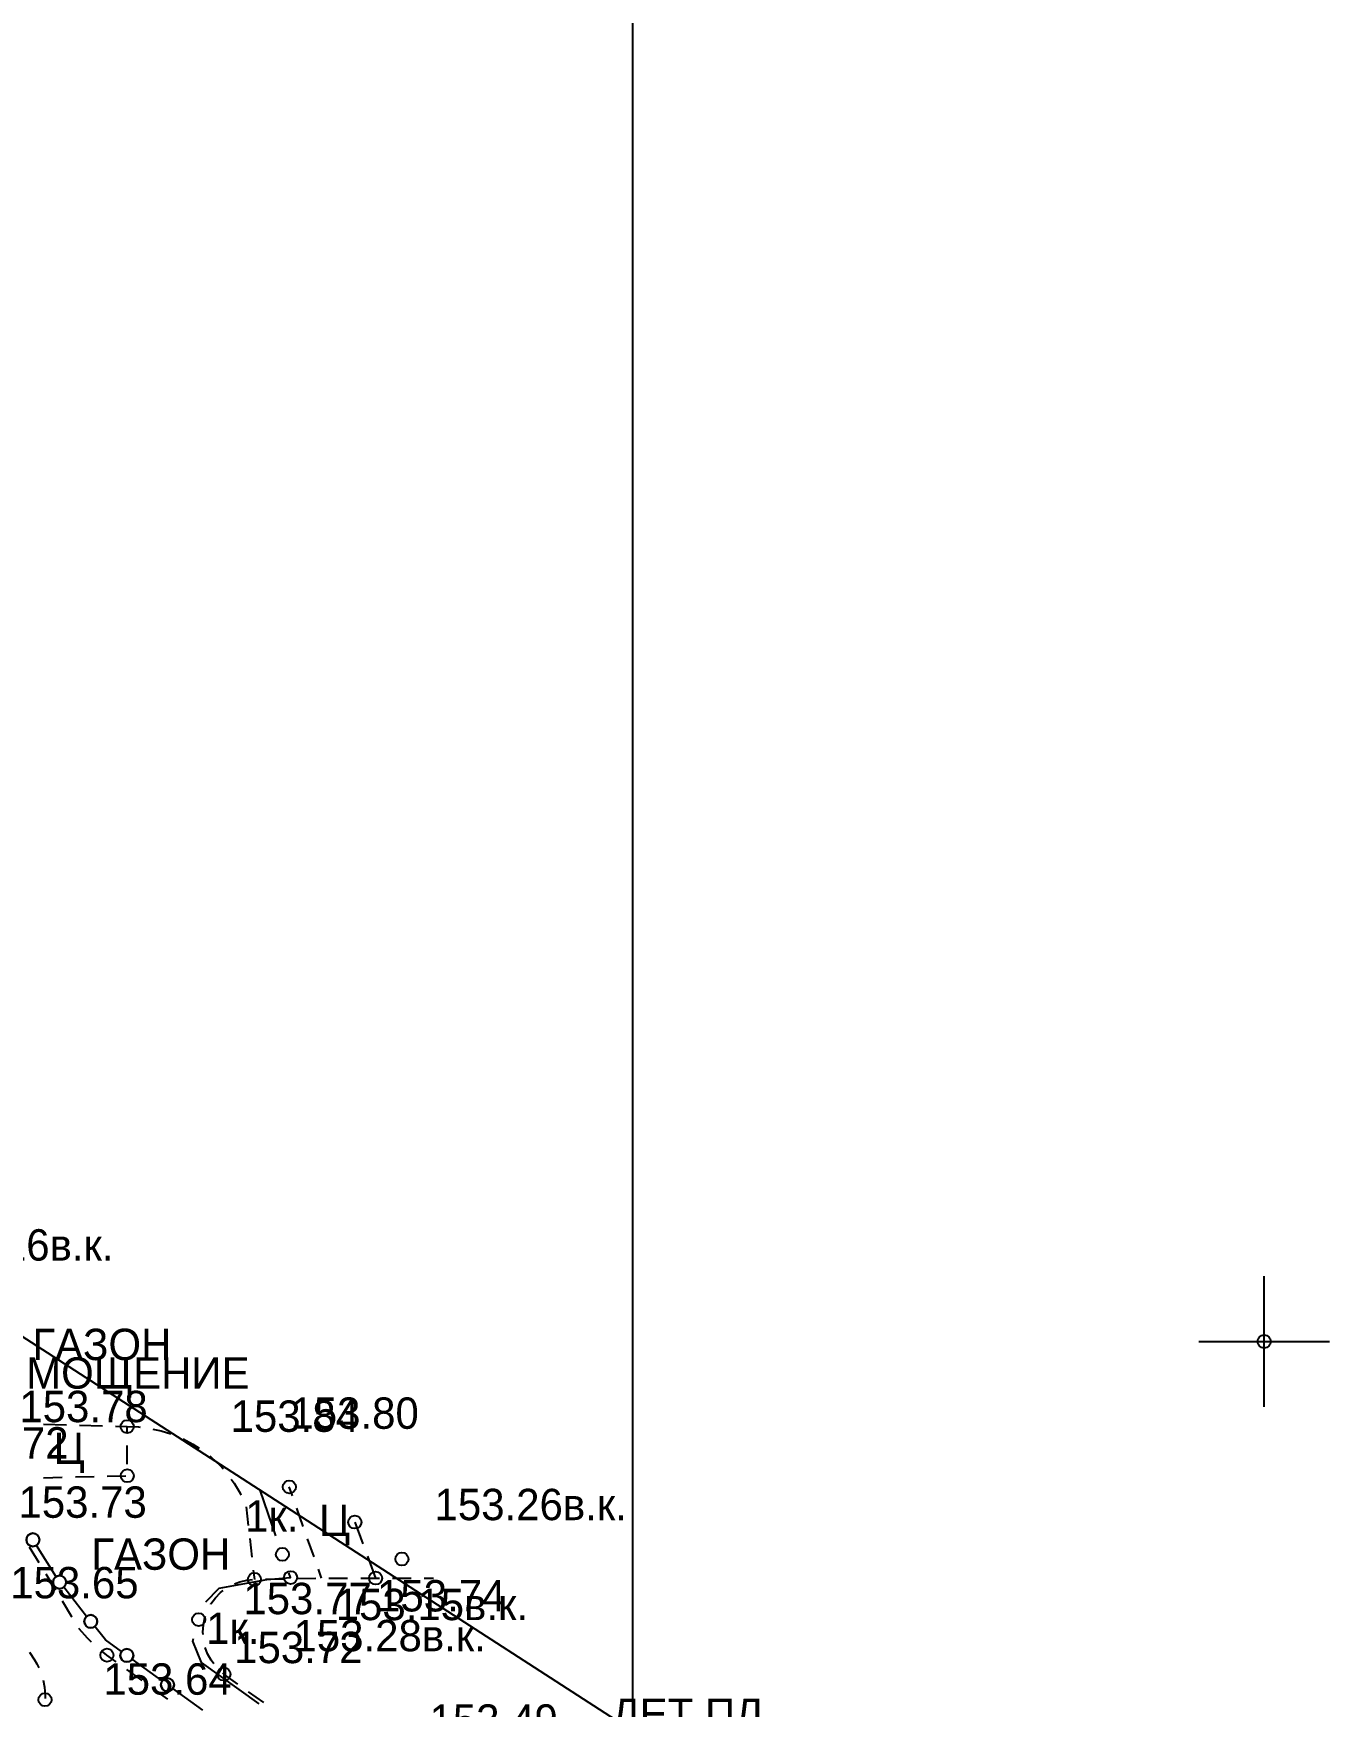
# Model space of a CAD drawing. Header units: metres. Extents: x -2743 to 126, y 13412 to 13916.
# Drawn here: x -1847.1 to -1797.5, y 13686 to 13750 of the extents above; entities that cross this region are included whole.
import ezdxf

# ---------------------------------------------------------------- set-up
doc = ezdxf.new("R2010")
doc.units = ezdxf.units.M
for name, color, linetype in [('0_геоподоснова', 7, 'Continuous'), ('output[1-12]_brd$0$Координатные кресты', 7, 'Continuous'), ('output[19-22]_3_ДЖКХ-25_01840tp$0$Горизонтали', 7, 'Continuous'), ('output[19-22]_3_ДЖКХ-25_01840tp$0$Граница площадки', 7, 'Continuous'), ('output[19-22]_3_ДЖКХ-25_01840tp$0$Граница улицы', 7, 'Continuous'), ('output[19-22]_3_ДЖКХ-25_01840tp$0$Леса и газоны', 7, 'Continuous'), ('output[19-22]_3_ДЖКХ-25_01840tp$0$Ограды', 7, 'Continuous'), ('output[19-22]_3_ДЖКХ-25_01840tp$0$Пояснительные подписи', 7, 'Continuous'), ('output[19-22]_3_ДЖКХ-25_01840tp$0$Фонари', 7, 'Continuous'), ('output[19-22]_3_ДЖКХ-25_01840up$0$Кабели', 7, 'Continuous'), ('output[19-22]_3_ДЖКХ-25_01840up$0$Кабель электрический', 7, 'Continuous'), ('output[19-22]_brd$0$Граница заказа', 7, 'Continuous'), ('output[23]_brd$0$Рамки', 7, 'Continuous')]:
    doc.layers.add(name, color=color, linetype=linetype)

msp = doc.modelspace()

# ---------------------------------------------------------------- linework, layer by layer
at = {"layer": '0_геоподоснова'}
for points in [[(-1800, 13697.5), (-1800, 13702.5)], [(-1802.5, 13700), (-1797.5, 13700)]]:
    msp.add_lwpolyline(points, dxfattribs=at)
at = {"layer": 'output[1-12]_brd$0$Координатные кресты'}
msp.add_circle((-1800, 13700), 0.25, dxfattribs=at)
at = {"layer": 'output[19-22]_3_ДЖКХ-25_01840tp$0$Горизонтали'}
for centre in [(-1843.488, 13696.743), (-1843.482, 13694.865), (-1837.285, 13694.435), (-1834.78, 13693.093), (-1838.621, 13690.901), (-1833.986, 13690.948), (-1844.262, 13688.001), (-1839.791, 13687.277), (-1846.63, 13686.298)]:
    msp.add_circle(centre, 0.25, dxfattribs=at)
at = {"layer": 'output[19-22]_3_ДЖКХ-25_01840tp$0$Граница площадки'}
for points in [[(-1846.69, 13696.835), (-1845.809, 13696.809)], [(-1845.309, 13696.795), (-1844.428, 13696.77)], [(-1843.928, 13696.756), (-1843.488, 13696.743)], [(-1839.385, 13690.728), (-1839.18, 13690.809), (-1838.904, 13690.875), (-1838.695, 13690.894)], [(-1838.195, 13690.909), (-1837.482, 13690.923)], [(-1836.982, 13690.933), (-1836.269, 13690.947)], [(-1835.769, 13690.951), (-1835.055, 13690.95)], [(-1834.555, 13690.949), (-1833.986, 13690.948), (-1833.841, 13690.948)], [(-1833.341, 13690.946), (-1832.628, 13690.944)], [(-1832.128, 13690.943), (-1831.771, 13690.942)], [(-1840.288, 13689.947), (-1840.281, 13689.96), (-1840.114, 13690.189), (-1839.915, 13690.392), (-1839.812, 13690.472)], [(-1840.585, 13688.789), (-1840.591, 13688.882), (-1840.572, 13689.165), (-1840.513, 13689.443), (-1840.495, 13689.493)], [(-1840.176, 13687.668), (-1840.278, 13687.806), (-1840.413, 13688.055), (-1840.502, 13688.298)], [(-1839.252, 13686.892), (-1839.791, 13687.277), (-1839.83, 13687.309)], [(-1838.264, 13686.186), (-1838.845, 13686.601)]]:
    msp.add_lwpolyline(points, dxfattribs=at)
at = {"layer": 'output[19-22]_3_ДЖКХ-25_01840tp$0$Граница улицы'}
for points in [[(-1843.487, 13696.523), (-1843.488, 13696.743), (-1843.049, 13696.73), (-1842.995, 13696.723)], [(-1842.5, 13696.652), (-1842.185, 13696.583), (-1841.811, 13696.466)], [(-1843.483, 13695.308), (-1843.486, 13696.023)], [(-1841.349, 13696.277), (-1840.973, 13696.078), (-1840.731, 13695.92)], [(-1840.33, 13695.621), (-1840.261, 13695.566), (-1839.943, 13695.264), (-1839.82, 13695.124)], [(-1846.681, 13694.788), (-1845.967, 13694.805)], [(-1845.467, 13694.817), (-1844.753, 13694.834)], [(-1844.253, 13694.846), (-1843.539, 13694.864)], [(-1839.507, 13694.734), (-1839.395, 13694.579), (-1839.17, 13694.202), (-1839.134, 13694.126)], [(-1837.163, 13694.09), (-1837.285, 13694.435)], [(-1838.937, 13693.669), (-1838.856, 13692.959)], [(-1836.752, 13692.929), (-1836.996, 13693.619)], [(-1834.78, 13693.093), (-1834.47, 13692.255)], [(-1846.85, 13691.527), (-1847.221, 13692.138)], [(-1838.799, 13692.462), (-1838.718, 13691.753)], [(-1836.341, 13691.767), (-1836.585, 13692.457)], [(-1834.296, 13691.786), (-1833.986, 13690.948)], [(-1846.22, 13690.489), (-1846.591, 13691.1)], [(-1838.662, 13691.256), (-1838.621, 13690.901)], [(-1836.052, 13690.951), (-1836.174, 13691.296)], [(-1845.59, 13689.451), (-1845.599, 13689.466), (-1845.96, 13690.062)], [(-1844.847, 13688.501), (-1844.999, 13688.645), (-1845.326, 13689.003), (-1845.336, 13689.02)], [(-1843.902, 13687.74), (-1844.262, 13688.001), (-1844.474, 13688.169)], [(-1847.217, 13688.121), (-1847.035, 13687.819)], [(-1847.035, 13687.819), (-1846.944, 13687.671), (-1846.866, 13687.51)], [(-1846.696, 13687.041), (-1846.643, 13686.78), (-1846.621, 13686.465), (-1846.628, 13686.341)], [(-1842.919, 13687.028), (-1843.497, 13687.447)], [(-1841.936, 13686.316), (-1842.514, 13686.735)]]:
    msp.add_lwpolyline(points, dxfattribs=at)
at = {"layer": 'output[19-22]_3_ДЖКХ-25_01840tp$0$Леса и газоны'}
msp.add_circle((-1832.98, 13691.679), 0.25, dxfattribs=at)
at = {"layer": 'output[19-22]_3_ДЖКХ-25_01840tp$0$Ограды'}
for points in [[(-1846.841, 13692.413), (-1846.861, 13692.511), (-1846.914, 13692.59), (-1846.994, 13692.644), (-1847.091, 13692.663), (-1847.188, 13692.644), (-1847.268, 13692.59), (-1847.321, 13692.511), (-1847.341, 13692.413), (-1847.321, 13692.316), (-1847.268, 13692.237), (-1847.188, 13692.183), (-1847.091, 13692.163), (-1846.994, 13692.183), (-1846.914, 13692.237), (-1846.861, 13692.316), (-1846.841, 13692.413)], [(-1845.821, 13690.792), (-1845.84, 13690.89), (-1845.894, 13690.969), (-1845.973, 13691.023), (-1846.071, 13691.042), (-1846.168, 13691.023), (-1846.247, 13690.969), (-1846.301, 13690.89), (-1846.321, 13690.792), (-1846.301, 13690.695), (-1846.247, 13690.615), (-1846.168, 13690.562), (-1846.071, 13690.542), (-1845.973, 13690.562), (-1845.894, 13690.615), (-1845.84, 13690.695), (-1845.821, 13690.792)], [(-1844.632, 13689.29), (-1844.651, 13689.387), (-1844.705, 13689.467), (-1844.784, 13689.52), (-1844.882, 13689.54), (-1844.979, 13689.52), (-1845.058, 13689.467), (-1845.112, 13689.387), (-1845.132, 13689.29), (-1845.112, 13689.193), (-1845.058, 13689.113), (-1844.979, 13689.06), (-1844.882, 13689.04), (-1844.784, 13689.06), (-1844.705, 13689.113), (-1844.651, 13689.193), (-1844.632, 13689.29)], [(-1843.249, 13687.99), (-1843.269, 13688.087), (-1843.322, 13688.167), (-1843.402, 13688.22), (-1843.499, 13688.24), (-1843.597, 13688.22), (-1843.676, 13688.167), (-1843.73, 13688.087), (-1843.749, 13687.99), (-1843.73, 13687.893), (-1843.676, 13687.813), (-1843.597, 13687.76), (-1843.499, 13687.74), (-1843.402, 13687.76), (-1843.322, 13687.813), (-1843.269, 13687.893), (-1843.249, 13687.99)], [(-1841.695, 13686.87), (-1841.715, 13686.967), (-1841.768, 13687.047), (-1841.848, 13687.1), (-1841.945, 13687.12), (-1842.042, 13687.1), (-1842.122, 13687.047), (-1842.175, 13686.967), (-1842.195, 13686.87), (-1842.175, 13686.773), (-1842.122, 13686.693), (-1842.042, 13686.639), (-1841.945, 13686.62), (-1841.848, 13686.639), (-1841.768, 13686.693), (-1841.715, 13686.773), (-1841.695, 13686.87)]]:
    msp.add_lwpolyline(points, close=True, dxfattribs=at)
for points in [[(-1846.207, 13691.002), (-1846.958, 13692.201)], [(-1845.037, 13689.486), (-1845.915, 13690.596)], [(-1843.702, 13688.136), (-1844.322, 13688.583), (-1844.726, 13689.094)], [(-1842.148, 13687.016), (-1843.296, 13687.844)], [(-1840.593, 13685.896), (-1841.742, 13686.723)]]:
    msp.add_lwpolyline(points, dxfattribs=at)
for centre in [(-1847.091, 13692.413), (-1847.091, 13692.413), (-1846.071, 13690.792), (-1846.071, 13690.792), (-1844.882, 13689.29), (-1844.882, 13689.29), (-1843.499, 13687.99), (-1843.499, 13687.99), (-1841.945, 13686.87), (-1841.945, 13686.87)]:
    msp.add_circle(centre, 0.25, dxfattribs=at)
at = {"layer": 'output[19-22]_3_ДЖКХ-25_01840tp$0$Фонари'}
msp.add_circle((-1837.237, 13690.968), 0.25, dxfattribs=at)
at = {"layer": 'output[19-22]_3_ДЖКХ-25_01840up$0$Кабели'}
for points in [[(-1837.795, 13692.567), (-1838.398, 13694.313)], [(-1840.476, 13690.04), (-1839.97, 13690.57), (-1838.14, 13690.9), (-1837.237, 13690.968), (-1837.302, 13691.151)], [(-1838.444, 13686.143), (-1840.64, 13687.72), (-1840.98, 13688.53), (-1840.951, 13688.636)]]:
    msp.add_lwpolyline(points, dxfattribs=at)
for centre in [(-1837.551, 13691.858), (-1840.752, 13689.36)]:
    msp.add_circle(centre, 0.25, dxfattribs=at)
at = {"layer": 'output[19-22]_brd$0$Граница заказа'}
msp.add_lwpolyline([(-1822.934, 13684.319), (-1935.676, 13757.181)], dxfattribs=at)
at = {"layer": 'output[23]_brd$0$Рамки'}
msp.add_lwpolyline([(-2074.156, 13548.586), (-2074.156, 13798.586), (-1824.156, 13798.586), (-1824.156, 13548.586), (-2074.156, 13548.586)], dxfattribs=at)

# ---------------------------------------------------------------- texts
at = {"layer": 'output[19-22]_3_ДЖКХ-25_01840tp$0$Горизонтали'}
for s, p in [('153.78', (-1847.61, 13696.914)), ('153.80', (-1837.241, 13696.66)), ('153.84', (-1839.53, 13696.544)), ('153.72', (-1850.636, 13695.522)), ('153.73', (-1847.644, 13693.256)), ('153.65', (-1847.958, 13690.175)), ('153.77', (-1839.043, 13689.568)), ('153.74', (-1833.929, 13689.673)), ('153.72', (-1839.394, 13687.695)), ('153.64', (-1844.397, 13686.487)), ('153.49', (-1831.921, 13684.919))]:
    msp.add_text(s, height=1.2, dxfattribs=at).set_placement(p)
at = {"layer": 'output[19-22]_3_ДЖКХ-25_01840tp$0$Граница площадки'}
msp.add_text('ДЕТ.ПЛ.', height=1.2, dxfattribs=at).set_placement((-1824.97, 13685.14))
at = {"layer": 'output[19-22]_3_ДЖКХ-25_01840tp$0$Граница улицы'}
for p in [(-1846.299, 13695.314), (-1836.15, 13692.554)]:
    msp.add_text('Ц', height=1.2, dxfattribs=at).set_placement(p)
at = {"layer": 'output[19-22]_3_ДЖКХ-25_01840tp$0$Леса и газоны'}
for p in [(-1847.112, 13699.289), (-1844.858, 13691.267)]:
    msp.add_text('ГАЗОН', height=1.2, dxfattribs=at).set_placement(p)
at = {"layer": 'output[19-22]_3_ДЖКХ-25_01840tp$0$Пояснительные подписи'}
msp.add_text('МОЩЕНИЕ', height=1.2, dxfattribs=at).set_placement((-1847.35, 13698.195))
at = {"layer": 'output[19-22]_3_ДЖКХ-25_01840up$0$Кабели'}
for s, p in [('153.16в.к.', (-1851.362, 13703.095)), ('1к.', (-1838.975, 13692.725)), ('1к.', (-1840.465, 13688.432))]:
    msp.add_text(s, height=1.2, dxfattribs=at).set_placement(p)
at = {"layer": 'output[19-22]_3_ДЖКХ-25_01840up$0$Кабель электрический'}
for s, p in [('153.26в.к.', (-1831.731, 13693.165)), ('153.15в.к.', (-1835.51, 13689.34)), ('153.28в.к.', (-1837.124, 13688.15))]:
    msp.add_text(s, height=1.2, dxfattribs=at).set_placement(p)

doc.saveas('drawing.dxf')
